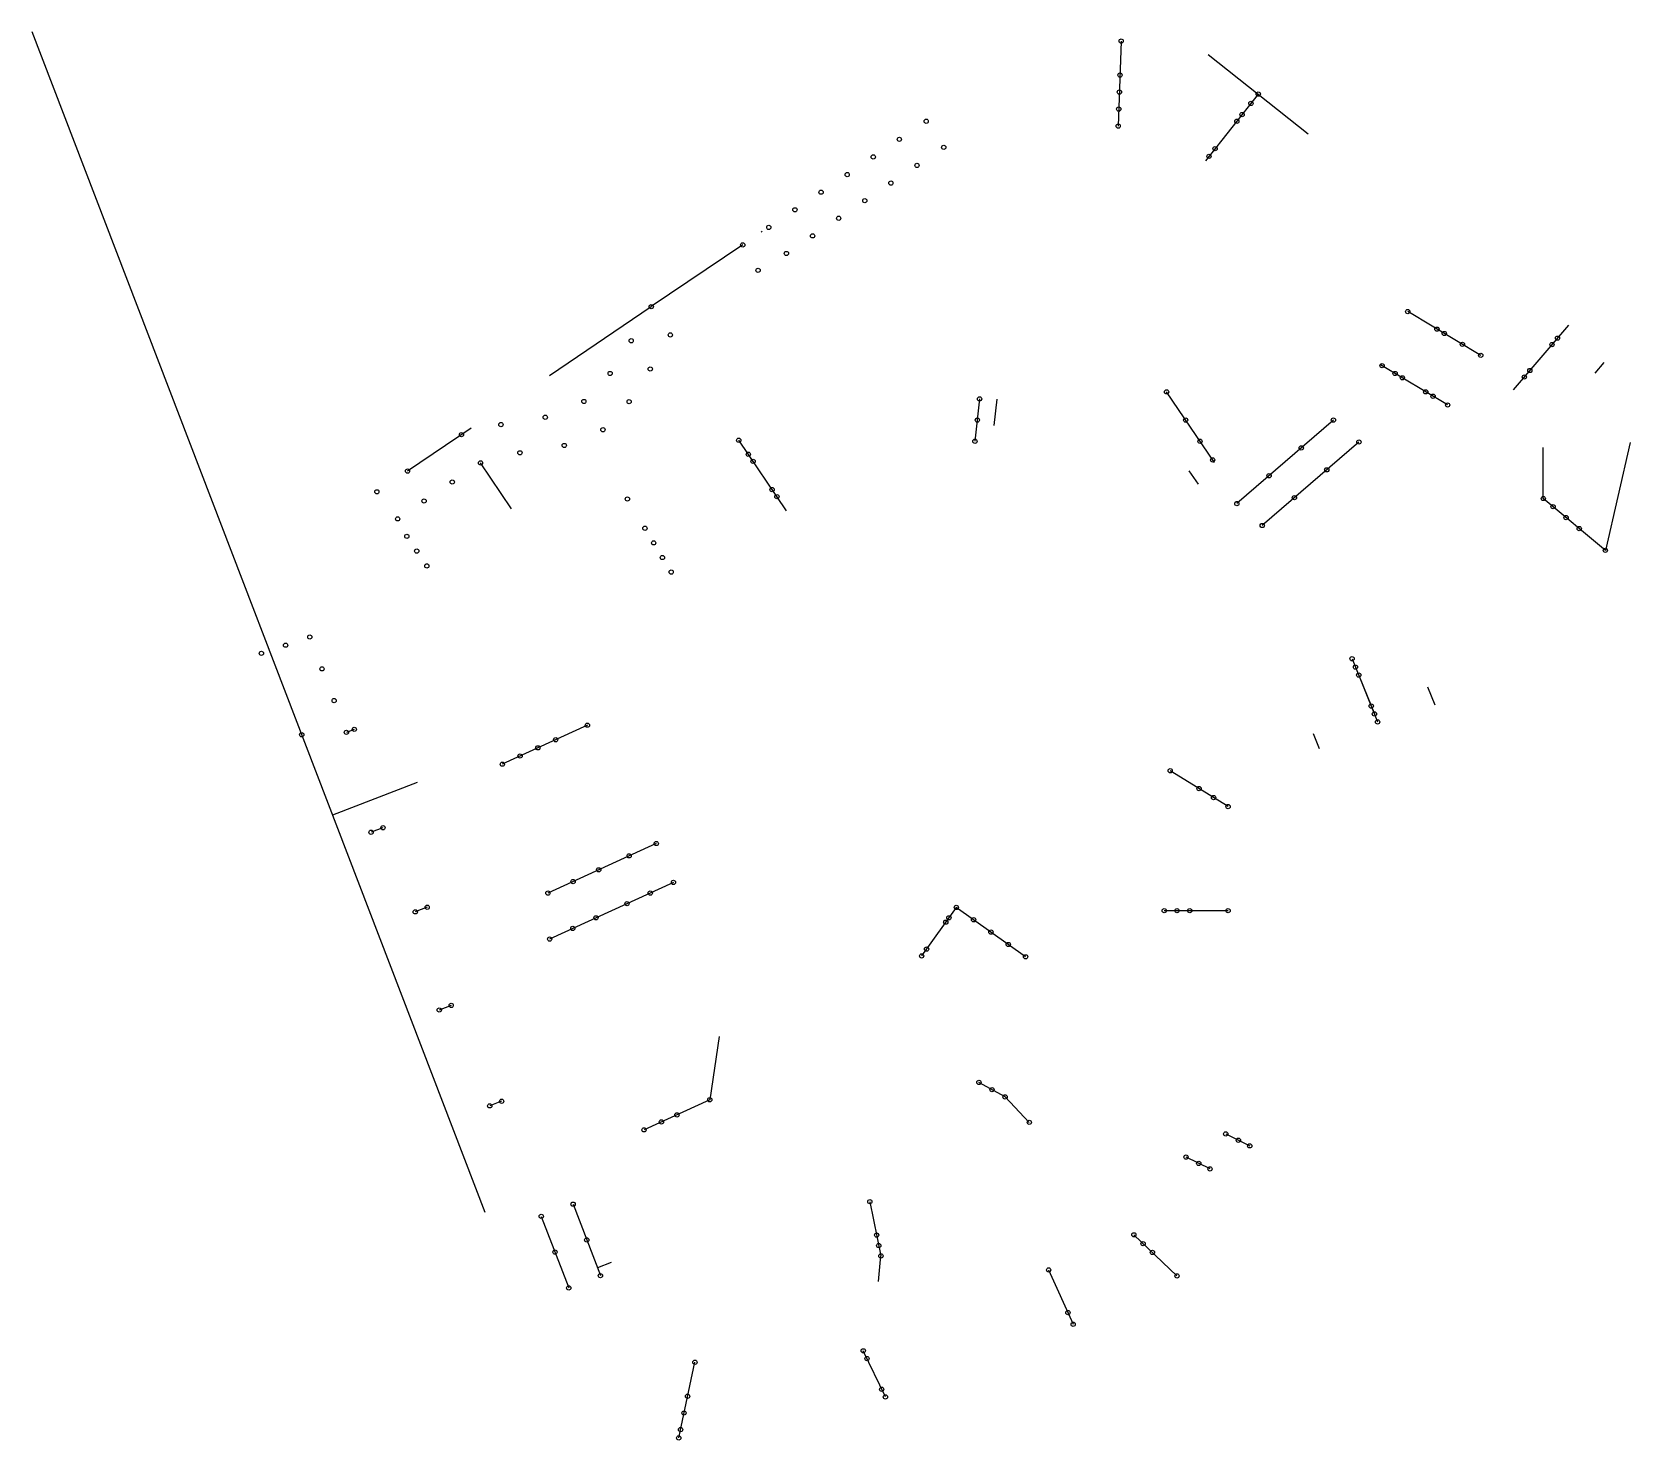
# Model space of a CAD drawing. Extents: x -113 to 74, y 69 to 234.
import ezdxf

# ---------------------------------------------------------------- set-up
doc = ezdxf.new("R2010")
doc.units = 0
doc.layers.add('MODELSKETCH_VISIBLE', color=7, linetype='CONTINUOUS')

msp = doc.modelspace()

# ---------------------------------------------------------------- linework, layer by layer
at = {"layer": 'MODELSKETCH_VISIBLE'}
for p, q in [((-60.07, 95.73), (-113.3, 234.41)), ((14.67, 233.34), (14.32, 223.35)), ((24.9, 231.76), (36.66, 222.45)), ((30.78, 227.11), (24.58, 219.27)), ((-27.62, 210.99), (-27.55, 210.9)), ((-29.79, 209.39), (-40.54, 202.14)), ((-52.51, 194.06), (-40.54, 202.14)), ((56.92, 196.42), (48.34, 201.56)), ((67.24, 199.96), (60.74, 192.37)), ((53.03, 190.59), (45.13, 195.32)), ((71.4, 195.59), (70.31, 194.32)), ((25.62, 183.85), (20.01, 192.13)), ((-1.96, 191.3), (-2.51, 186.33)), ((0.05, 191.27), (-0.29, 188.18)), ((-61.72, 187.85), (-69.18, 182.82)), ((39.61, 188.82), (28.26, 179.01)), ((-24.67, 178.16), (-30.26, 186.45)), ((42.6, 186.24), (31.25, 176.43)), ((74.46, 186.18), (71.56, 173.51)), ((64.27, 179.6), (64.27, 185.6)), ((-56.96, 178.39), (-60.6, 183.78)), ((23.74, 181.27), (22.66, 182.86)), ((71.56, 173.51), (64.27, 179.6)), ((41.8, 160.78), (44.8, 153.36)), ((42.2, 159.79), (44.43, 154.29)), ((51.56, 155.32), (50.71, 157.42)), ((-75.43, 152.48), (-76.36, 152.13)), ((-48.04, 152.97), (-58.04, 148.39)), ((37.99, 150.19), (37.28, 151.95)), ((27.23, 143.41), (20.43, 147.62)), ((-68.03, 146.22), (-77.98, 142.4)), ((-72.06, 140.92), (-73.46, 140.39)), ((-39.95, 139.07), (-52.69, 133.25)), ((-37.93, 134.5), (-52.48, 127.84)), ((-66.87, 131.58), (-68.27, 131.04)), ((-4.7, 131.56), (-8.77, 125.86)), ((3.44, 125.76), (-4.7, 131.56)), ((27.23, 131.18), (19.73, 131.18)), ((-64.05, 120.05), (-65.45, 119.51)), ((-32.56, 116.38), (-33.66, 108.96)), ((1.03, 109.3), (-2.04, 111)), ((-33.66, 108.96), (-41.39, 105.43)), ((3.88, 106.31), (1.03, 109.3)), ((-58.12, 108.79), (-59.52, 108.25)), ((26.96, 104.95), (29.78, 103.55)), ((25.11, 100.84), (22.29, 102.23)), ((-49.73, 96.7), (-46.51, 88.3)), ((-14.86, 96.99), (-13.56, 90.62)), ((-53.47, 95.27), (-50.24, 86.86)), ((21.23, 88.27), (16.16, 93.1)), ((-13.86, 87.63), (-13.56, 90.62)), ((-45.27, 89.84), (-46.86, 89.23)), ((6.15, 88.98), (9.03, 82.59)), ((-13.03, 74.06), (-15.63, 79.47)), ((-37.31, 69.24), (-35.41, 78.13))]:
    msp.add_line(p, q, dxfattribs=at)
for centre in [(14.67, 233.34), (14.53, 229.35), (14.46, 227.35), (30.78, 227.11), (14.39, 225.35), (29.92, 226.02), (-8.24, 223.92), (14.32, 223.35), (28.26, 223.92), (28.88, 224.71), (-11.39, 221.8), (-14.46, 219.73), (-6.17, 220.86), (24.99, 219.8), (25.71, 220.7), (-17.52, 217.66), (-9.32, 218.73), (-12.39, 216.66), (-20.59, 215.59), (-15.45, 214.59), (-23.66, 213.52), (-18.52, 212.53), (-26.73, 211.45), (-21.59, 210.46), (-29.79, 209.39), (-24.66, 208.39), (-27.99, 206.41), (-40.54, 202.14), (48.34, 201.56), (-38.3, 198.82), (51.77, 199.5), (52.63, 198.99), (-42.9, 198.13), (54.77, 197.71), (65.29, 197.68), (65.94, 198.44), (45.33, 195.21), (56.92, 196.42), (-45.37, 194.29), (-40.66, 194.82), (46.85, 194.29), (47.71, 193.78), (62.04, 193.88), (62.69, 194.64), (-1.96, 191.3), (20.01, 192.13), (50.46, 192.13), (51.32, 191.62), (-48.46, 191), (-43.14, 190.98), (53.03, 190.59), (-58.21, 188.29), (-53, 189.15), (-46.22, 187.68), (-2.23, 188.82), (22.25, 188.82), (39.61, 188.82), (-62.84, 187.1), (-50.76, 185.83), (-30.26, 186.45), (-2.51, 186.33), (23.93, 186.33), (42.6, 186.24), (-60.6, 183.78), (-55.97, 184.97), (-29.14, 184.8), (-28.58, 183.97), (25.42, 184.14), (35.83, 185.55), (-69.18, 182.82), (32.05, 182.28), (38.82, 182.97), (-72.78, 180.39), (-63.92, 181.54), (-26.34, 180.65), (-67.23, 179.31), (-43.34, 179.54), (-25.78, 179.82), (28.26, 179.01), (35.03, 179.7), (64.27, 179.6), (65.42, 178.64), (-70.34, 177.21), (31.25, 176.43), (66.95, 177.36), (-69.26, 175.16), (-41.29, 176.11), (-40.26, 174.39), (68.49, 176.07), (-68.09, 173.42), (-39.23, 172.67), (71.56, 173.51), (-66.91, 171.68), (-38.2, 170.96), (-80.66, 163.33), (-86.35, 161.41), (-83.51, 162.37), (-79.23, 159.59), (41.8, 160.78), (42.2, 159.79), (42.58, 158.86), (-77.8, 155.86), (44.05, 155.22), (44.43, 154.29), (-81.61, 151.84), (-76.36, 152.13), (-75.43, 152.48), (-48.04, 152.97), (44.8, 153.36), (-53.86, 150.31), (-51.77, 151.26), (-58.04, 148.39), (-55.95, 149.35), (20.43, 147.62), (23.83, 145.52), (25.53, 144.47), (27.23, 143.41), (-72.06, 140.92), (-73.46, 140.39), (-39.95, 139.07), (-43.14, 137.62), (-46.71, 135.98), (-52.69, 133.25), (-49.73, 134.6), (-40.66, 133.25), (-37.93, 134.5), (-66.87, 131.58), (-43.39, 132), (-4.7, 131.56), (-68.27, 131.04), (-47.03, 130.34), (-5.94, 129.83), (-5.57, 130.34), (-2.67, 130.11), (19.73, 131.18), (21.23, 131.18), (22.73, 131.18), (27.23, 131.18), (-52.48, 127.84), (-49.76, 129.09), (-0.63, 128.66), (-8.77, 125.86), (-8.19, 126.67), (1.4, 127.21), (3.44, 125.76), (-64.05, 120.05), (-65.45, 119.51), (-2.04, 111), (-58.12, 108.79), (-33.66, 108.96), (-0.51, 110.15), (1.03, 109.3), (-59.52, 108.25), (-37.53, 107.19), (-41.39, 105.43), (-39.35, 106.36), (3.88, 106.31), (26.96, 104.95), (28.45, 104.21), (29.78, 103.55), (22.29, 102.23), (23.79, 101.49), (25.11, 100.84), (-49.73, 96.7), (-14.86, 96.99), (-53.47, 95.27), (-48.12, 92.5), (-14.06, 93.07), (-13.81, 91.84), (16.16, 93.1), (17.25, 92.06), (-51.85, 91.07), (-13.56, 90.62), (18.34, 91.03), (-46.51, 88.3), (6.15, 88.98), (21.23, 88.27), (-50.24, 86.86), (8.41, 83.96), (9.03, 82.59), (-15.63, 79.47), (-35.41, 78.13), (-15.19, 78.56), (-13.47, 74.96), (-36.27, 74.13), (-13.03, 74.06), (-36.69, 72.17), (-37.31, 69.24), (-37.1, 70.22)]:
    msp.add_circle(centre, 0.25, dxfattribs=at)
msp.add_arc((-81.61, 151.84), 0.22, 50.5886, 111, dxfattribs=at)

doc.saveas('drawing.dxf')
